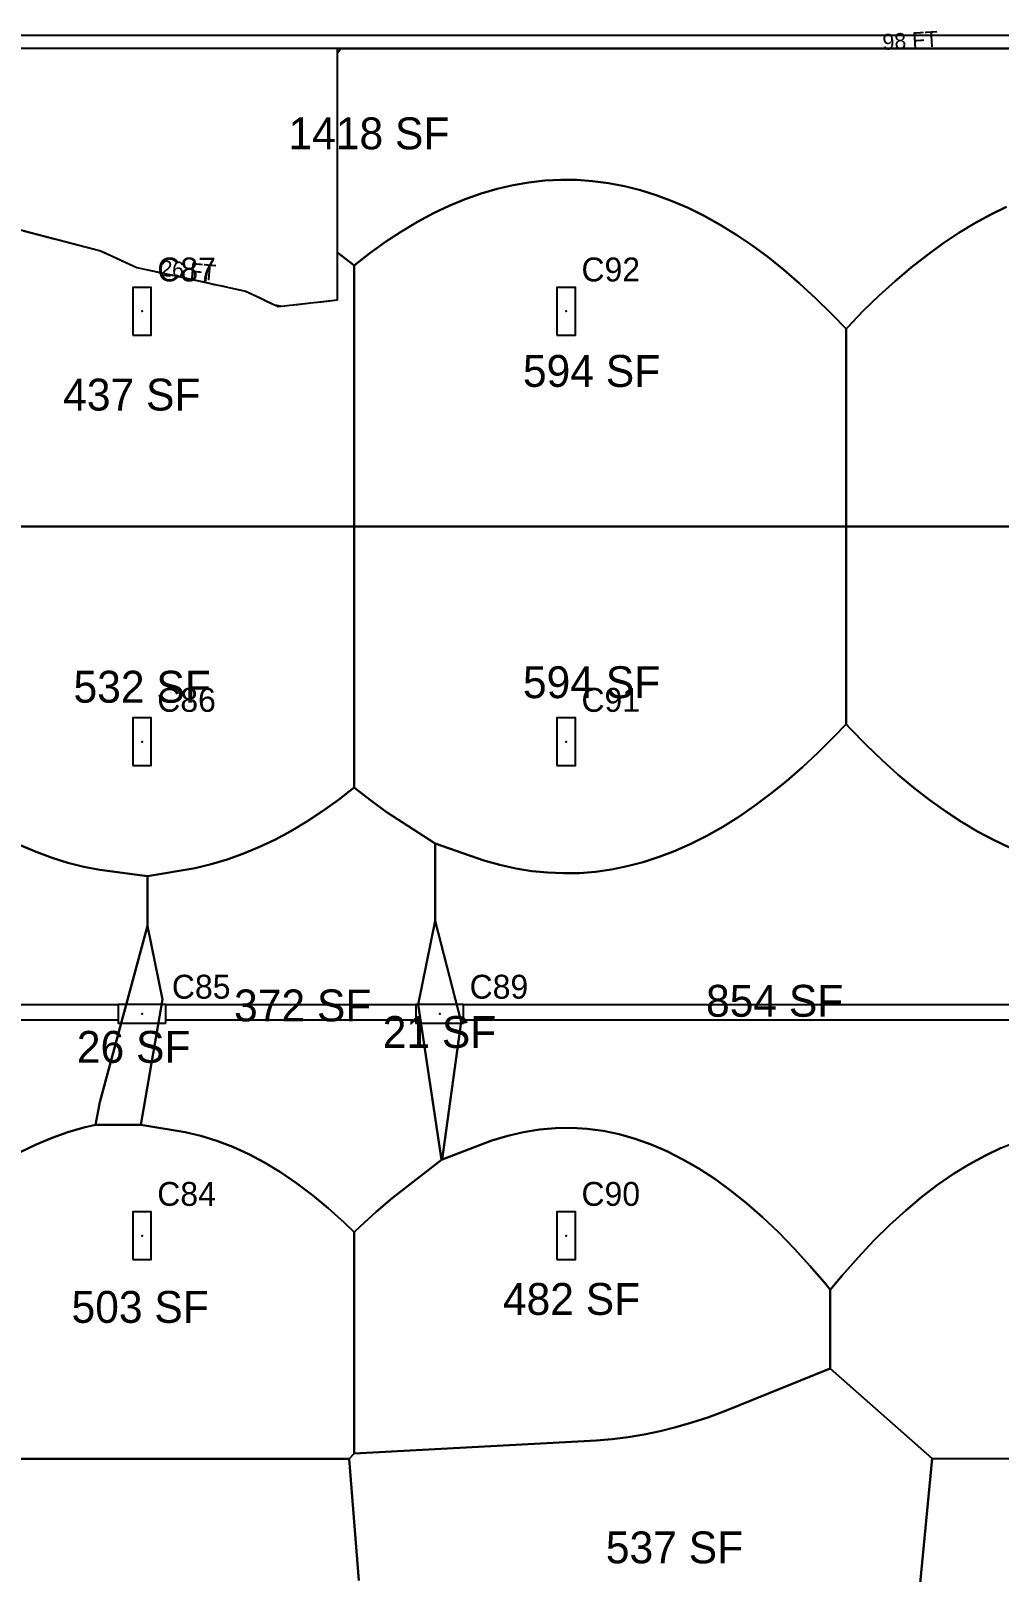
# Model space of a CAD drawing. Header units: metres. Extents: x 3272 to 9634, y 5311 to 56288.
# Drawn here: x 8162 to 8892, y 38758 to 39918 of the extents above; entities that cross this region are included whole.
import ezdxf
from ezdxf.enums import TextEntityAlignment as Align

# ---------------------------------------------------------------- set-up
doc = ezdxf.new("R2010")
doc.units = ezdxf.units.M
for name, color, linetype in [('BOUNDARY', 5, 'Continuous'), ('COL-LABEL', 2, 'Continuous'), ('COLS', 2, 'Continuous'), ('FLOOR_4_AREA_LABELS', 3, 'Continuous'), ('FLOOR_4_BOUNDARY', 5, 'Continuous'), ('FLOOR_4_COLUMNS', 7, 'Continuous'), ('FLOOR_4_FASCADE_COLUMNS', 30, 'Continuous'), ('FLOOR_4_FASCADE_WALLS', 4, 'Continuous'), ('FLOOR_4_LARGE_TRIBUTARY', 6, 'Continuous'), ('FLOOR_4_TRIBUTARY_COL_37', 2, 'Continuous'), ('FLOOR_4_TRIBUTARY_COL_39', 2, 'Continuous'), ('FLOOR_4_TRIBUTARY_COL_42', 2, 'Continuous'), ('FLOOR_4_TRIBUTARY_COL_43', 2, 'Continuous'), ('FLOOR_4_TRIBUTARY_COL_44', 2, 'Continuous'), ('FLOOR_4_TRIBUTARY_COL_46', 2, 'Continuous'), ('FLOOR_4_TRIBUTARY_COL_47', 2, 'Continuous'), ('FLOOR_4_TRIBUTARY_COL_48', 2, 'Continuous'), ('FLOOR_4_TRIBUTARY_COL_50', 2, 'Continuous'), ('FLOOR_4_TRIBUTARY_COL_51', 2, 'Continuous'), ('FLOOR_4_TRIBUTARY_COL_52', 2, 'Continuous'), ('FLOOR_4_TRIBUTARY_COL_96', 2, 'Continuous'), ('FLOOR_4_TRIBUTARY_COL_98', 2, 'Continuous'), ('FLOOR_4_WALL_TRIBUTARY_116', 1, 'Continuous'), ('FLOOR_4_WALL_TRIBUTARY_118', 1, 'Continuous'), ('FLOOR_4_WALL_TRIBUTARY_119', 1, 'Continuous'), ('FLOOR_4_WALL_TRIBUTARY_124', 1, 'Continuous'), ('FLOOR_4_WALL_TRIBUTARY_137', 1, 'Continuous'), ('WALL', 4, 'Continuous')]:
    doc.layers.add(name, color=color, linetype=linetype)

msp = doc.modelspace()

# ---------------------------------------------------------------- linework, layer by layer
at = {"layer": 'BOUNDARY'}
msp.add_lwpolyline([(8133.7, 39773.5), (8214.7, 39752.6), (8241.8, 39740), (8323.9, 39722.2), (8348.2, 39710.6), (8392.9, 39715.6), (8392.9, 39905), (9310.3, 39905)], dxfattribs=at)
at = {"layer": 'COLS'}
for points in [[(8238.7, 39689), (8252.7, 39689), (8252.7, 39725), (8238.7, 39725)], [(8558.4, 39689), (8572.4, 39689), (8572.4, 39725), (8558.4, 39725)], [(8238.7, 39364.9), (8252.7, 39364.9), (8252.7, 39400.9), (8238.7, 39400.9)], [(8558.4, 39364.9), (8572.4, 39364.9), (8572.4, 39400.9), (8558.4, 39400.9)], [(8263.7, 39170.9), (8263.7, 39184.9), (8227.7, 39184.9), (8227.7, 39170.9)], [(8488.1, 39170.9), (8488.1, 39184.9), (8452.1, 39184.9), (8452.1, 39170.9)], [(8238.7, 38992.9), (8252.7, 38992.9), (8252.7, 39028.9), (8238.7, 39028.9)], [(8558.4, 38992.9), (8572.4, 38992.9), (8572.4, 39028.9), (8558.4, 39028.9)]]:
    msp.add_lwpolyline(points, close=True, dxfattribs=at)
at = {"layer": 'FLOOR_4_BOUNDARY'}
msp.add_lwpolyline([(8133.7, 39773.5), (8214.7, 39752.6), (8241.8, 39740), (8323.9, 39722.2), (8348.2, 39710.6), (8392.9, 39715.6), (8392.9, 39905), (9310.3, 39905)], dxfattribs=at)
at = {"layer": 'FLOOR_4_COLUMNS'}
for p in [(8245.7, 39707), (8565.4, 39707), (8245.7, 39382.9), (8565.4, 39382.9), (8245.7, 39177.9), (8470.1, 39177.9), (8245.7, 39010.9), (8565.4, 39010.9)]:
    msp.add_point(p, dxfattribs=at)
at = {"layer": 'FLOOR_4_FASCADE_COLUMNS'}
msp.add_lwpolyline([(8156.4, 39767.6), (8162.2, 39766.1), (8168, 39764.6), (8173.8, 39763.1), (8179.6, 39761.6), (8185.4, 39760.1), (8191.3, 39758.6), (8197.1, 39757.1), (8202.9, 39755.6), (8208.7, 39754.1), (8214.5, 39752.6), (8220, 39750.1), (8225.4, 39747.6), (8230.8, 39745.1), (8236.3, 39742.6), (8241.7, 39740.1), (8247.6, 39738.8), (8253.5, 39737.5), (8259.3, 39736.2), (8265.2, 39735), (8271.1, 39733.7), (8276.9, 39732.4), (8282.8, 39731.1), (8288.6, 39729.9), (8294.5, 39728.6), (8300.4, 39727.3), (8306.2, 39726.1), (8312.1, 39724.8), (8318, 39723.5), (8323.8, 39722.2), (8329.2, 39719.7), (8334.7, 39717.1), (8340.1, 39714.5), (8345.5, 39711.9), (8351.2, 39710.9), (8357.1, 39711.6), (8363.1, 39712.2), (8369, 39712.9), (8375, 39713.6), (8381, 39714.2), (8386.9, 39714.9), (8392.9, 39715.6), (8392.9, 39721.6), (8392.9, 39727.6), (8392.9, 39733.6), (8392.9, 39739.6), (8392.9, 39745.6), (8392.9, 39751.6)], dxfattribs=at)
at = {"layer": 'FLOOR_4_FASCADE_WALLS'}
msp.add_lwpolyline([(8392.9, 39751.6), (8392.9, 39757.6), (8392.9, 39763.6), (8392.9, 39769.6), (8392.9, 39775.6), (8392.9, 39781.6), (8392.9, 39787.6), (8392.9, 39793.6), (8392.9, 39799.6), (8392.9, 39805.6), (8392.9, 39811.6), (8392.9, 39817.6), (8392.9, 39823.6), (8392.9, 39829.6), (8392.9, 39835.6), (8392.9, 39841.6), (8392.9, 39847.6), (8392.9, 39853.6), (8392.9, 39859.6), (8392.9, 39865.6), (8392.9, 39871.6), (8392.9, 39877.6), (8392.9, 39883.6), (8392.9, 39889.6), (8392.9, 39895.6), (8392.9, 39901.6), (8395.5, 39905), (8401.5, 39905), (8407.5, 39905), (8413.5, 39905), (8419.5, 39905), (8425.5, 39905), (8431.5, 39905), (8437.5, 39905), (8443.5, 39905), (8449.5, 39905), (8455.5, 39905), (8461.5, 39905), (8467.5, 39905), (8473.5, 39905), (8479.5, 39905), (8485.5, 39905), (8491.5, 39905), (8497.5, 39905), (8503.5, 39905), (8509.5, 39905), (8515.5, 39905), (8521.5, 39905), (8527.5, 39905), (8533.5, 39905), (8539.5, 39905), (8545.5, 39905), (8551.5, 39905), (8557.5, 39905), (8563.5, 39905), (8569.5, 39905), (8575.5, 39905), (8581.5, 39905), (8587.5, 39905), (8593.5, 39905), (8599.5, 39905), (8605.5, 39905), (8611.5, 39905), (8617.5, 39905), (8623.5, 39905), (8629.5, 39905), (8635.5, 39905), (8641.5, 39905), (8647.5, 39905), (8653.5, 39905), (8659.5, 39905), (8665.5, 39905), (8671.5, 39905), (8677.5, 39905), (8683.5, 39905), (8689.5, 39905), (8695.5, 39905), (8701.5, 39905), (8707.5, 39905), (8713.5, 39905), (8719.5, 39905), (8725.5, 39905), (8731.5, 39905), (8737.5, 39905), (8743.5, 39905), (8749.5, 39905), (8755.5, 39905), (8761.5, 39905), (8767.5, 39905), (8773.5, 39905), (8779.5, 39905), (8785.5, 39905), (8791.5, 39905), (8797.5, 39905), (8803.5, 39905), (8809.5, 39905), (8815.5, 39905), (8821.5, 39905), (8827.5, 39905), (8833.5, 39905), (8839.5, 39905), (8845.5, 39905), (8851.5, 39905), (8857.5, 39905), (8863.5, 39905), (8869.5, 39905), (8875.5, 39905), (8881.5, 39905), (8887.5, 39905), (8893.5, 39905)], dxfattribs=at)
at = {"layer": 'FLOOR_4_LARGE_TRIBUTARY'}
for points in [[(8897.3, 39785.7), (8885.3, 39779.9), (8873.3, 39773.4), (8861.3, 39766.1), (8849.3, 39758.1), (8837.3, 39749.4), (8825.3, 39740), (8813.3, 39729.8), (8801.3, 39718.9), (8789.3, 39707.3), (8777.3, 39694.9), (8776.3, 39693.8), (8765.3, 39705.2), (8753.3, 39717), (8741.3, 39728), (8729.3, 39738.3), (8717.3, 39747.9), (8705.3, 39756.7), (8693.3, 39764.8), (8681.3, 39772.2), (8669.3, 39778.9), (8657.3, 39784.8), (8645.3, 39790), (8633.3, 39794.5), (8621.3, 39798.2), (8609.3, 39801.2), (8597.3, 39803.5), (8585.3, 39805.1), (8573.3, 39805.9), (8561.3, 39806), (8549.3, 39805.4), (8537.3, 39804.1), (8525.3, 39802), (8513.3, 39799.2), (8501.3, 39795.7), (8489.3, 39791.4), (8477.3, 39786.5), (8465.3, 39780.8), (8453.3, 39774.3), (8441.3, 39767.2), (8429.3, 39759.3), (8417.3, 39750.7), (8405.6, 39741.6), (8405.3, 39741.8), (8393.3, 39751.1), (8392.9, 39751.4), (8392.9, 39905), (8392.9, 39905), (8393.3, 39905), (8405.3, 39905), (8417.3, 39905), (8429.3, 39905), (8441.3, 39905), (8453.3, 39905), (8465.3, 39905), (8477.3, 39905), (8489.3, 39905), (8501.3, 39905), (8513.3, 39905), (8525.3, 39905), (8537.3, 39905), (8549.3, 39905), (8561.3, 39905), (8573.3, 39905), (8585.3, 39905), (8597.3, 39905), (8609.3, 39905), (8621.3, 39905), (8633.3, 39905), (8645.3, 39905), (8657.3, 39905), (8669.3, 39905), (8681.3, 39905), (8693.3, 39905), (8705.3, 39905), (8717.3, 39905), (8729.3, 39905), (8741.3, 39905), (8753.3, 39905), (8765.3, 39905), (8777.3, 39905), (8789.3, 39905), (8801.3, 39905), (8813.3, 39905), (8825.3, 39905), (8837.3, 39905), (8849.3, 39905), (8861.3, 39905), (8873.3, 39905), (8885.3, 39905), (8897.3, 39905)], [(9147.6, 39544.9), (8776.3, 39544.9), (8776.3, 39544.9), (8776.3, 39693.8), (8776.3, 39693.8), (8777.3, 39694.9), (8789.3, 39707.3), (8801.3, 39718.9), (8813.3, 39729.8), (8825.3, 39740), (8837.3, 39749.4), (8849.3, 39758.1), (8861.3, 39766.1), (8873.3, 39773.4), (8885.3, 39779.9), (8897.3, 39785.7)], [(8086.1, 39544.9), (8405.6, 39544.9), (8405.6, 39544.9), (8405.6, 39348.3), (8393.8, 39339.2), (8381.8, 39330.5), (8369.8, 39322.7), (8357.8, 39315.5), (8345.8, 39309.1), (8333.8, 39303.4), (8321.8, 39298.4), (8309.8, 39294.2), (8297.8, 39290.6), (8285.8, 39287.8), (8249.8, 39281.7), (8213.9, 39286.4), (8201.9, 39288.7), (8189.9, 39291.7), (8177.9, 39295.4), (8165.9, 39299.9), (8153.9, 39305.1)], [(8893.3, 39077.1), (8881.3, 39071.4), (8869.3, 39064.9), (8857.3, 39057.5), (8845.3, 39049.2), (8833.3, 39040.1), (8821.3, 39030), (8809.3, 39019.1), (8797.3, 39007.2), (8785.3, 38994.5), (8773.3, 38980.9), (8764.4, 38970.2), (8761.3, 38974.1), (8749.3, 38988.1), (8737.3, 39001.3), (8725.3, 39013.5), (8713.3, 39024.9), (8701.3, 39035.4), (8689.3, 39045), (8677.3, 39053.7), (8665.3, 39061.5), (8653.3, 39068.4), (8641.3, 39074.5), (8629.3, 39079.7), (8617.3, 39083.9), (8605.3, 39087.3), (8593.3, 39089.8), (8581.3, 39091.4), (8569.3, 39092.2), (8557.3, 39092), (8545.3, 39091), (8533.3, 39089), (8521.3, 39086.2), (8509.3, 39082.5), (8471.9, 39068.2), (8486.2, 39171.9), (8466.6, 39248.1), (8466.6, 39306.2), (8503.4, 39293.5), (8515.4, 39290.1), (8527.4, 39287.5), (8539.4, 39285.5), (8551.4, 39284.3), (8563.4, 39283.8), (8563.4, 39283.8), (8575.4, 39284), (8587.4, 39285), (8599.4, 39286.7), (8611.4, 39289.1), (8623.4, 39292.3), (8635.4, 39296.1), (8647.4, 39300.7), (8659.4, 39306.1), (8671.4, 39312.1), (8683.4, 39318.9), (8695.4, 39326.4), (8707.4, 39334.7), (8719.4, 39343.6), (8731.4, 39353.3), (8743.4, 39363.7), (8755.4, 39374.9), (8767.4, 39386.8), (8776.3, 39396.1), (8779.4, 39392.8), (8791.4, 39380.5), (8803.4, 39369), (8815.4, 39358.3), (8827.4, 39348.2), (8839.4, 39338.9), (8851.4, 39330.3), (8863.4, 39322.5), (8875.4, 39315.3), (8887.4, 39308.9), (8899.4, 39303.2)], [(8153.9, 39305.1), (8165.9, 39299.9), (8177.9, 39295.4), (8189.9, 39291.7), (8201.9, 39288.7), (8213.9, 39286.4), (8249.8, 39281.7), (8249.8, 39244.3), (8213.9, 39111.4), (8210.7, 39094.4), (8201.9, 39092.5), (8189.9, 39089), (8177.9, 39084.7), (8165.9, 39079.7), (8153.9, 39073.7)], [(8153.9, 39073.7), (8165.9, 39079.7), (8177.9, 39084.7), (8189.9, 39089), (8201.9, 39092.5), (8210.7, 39094.4), (8244.8, 39094.4), (8278.1, 39089), (8290.1, 39086.2), (8302.1, 39082.4), (8314.1, 39077.8), (8326.1, 39072.3), (8338.1, 39066), (8350.1, 39058.7), (8362.1, 39050.5), (8374.1, 39041.5), (8386.1, 39031.6), (8398.1, 39020.8), (8405.6, 39013.5), (8405.6, 38846.8), (8401.9, 38842.8), (8086.1, 38842.8)], [(8409, 38751.3), (8401.9, 38842.8), (8405.6, 38846.8), (8588.1, 38856.6), (8600.1, 38857.7), (8612.1, 38859.3), (8624.1, 38861.3), (8636.1, 38863.8), (8648.1, 38866.8), (8660.1, 38870.2), (8672.1, 38874.1), (8684.1, 38878.5), (8764.4, 38910.8), (8841.2, 38843.1), (8829.2, 38717.9)], [(8086.1, 38842.8), (8401.9, 38842.8), (8409, 38751.3)], [(8829.2, 38717.9), (8841.2, 38843.1), (9071.6, 38842.6), (9071.6, 38605.8)]]:
    msp.add_lwpolyline(points, dxfattribs=at)
for points in [[(8453.3, 39774.3), (8465.3, 39780.8), (8477.3, 39786.5), (8489.3, 39791.4), (8501.3, 39795.7), (8513.3, 39799.2), (8525.3, 39802), (8537.3, 39804.1), (8549.3, 39805.4), (8561.3, 39806), (8573.3, 39805.9), (8585.3, 39805.1), (8597.3, 39803.5), (8609.3, 39801.2), (8621.3, 39798.2), (8633.3, 39794.5), (8645.3, 39790), (8657.3, 39784.8), (8669.3, 39778.9), (8681.3, 39772.2), (8693.3, 39764.8), (8705.3, 39756.7), (8717.3, 39747.9), (8729.3, 39738.3), (8741.3, 39728), (8753.3, 39717), (8765.3, 39705.2), (8776.3, 39693.8), (8776.3, 39544.9), (8405.6, 39544.9), (8405.6, 39544.9), (8405.6, 39741.6), (8417.3, 39750.7), (8429.3, 39759.3), (8441.3, 39767.2), (8453.3, 39774.3)], [(8393.3, 39751.1), (8405.3, 39741.8), (8405.6, 39741.6), (8405.6, 39544.9), (8086.1, 39544.9), (8086.1, 39544.9), (8086.1, 39741.6), (8093.3, 39747.4), (8105.3, 39756.3), (8117.3, 39764.4), (8129.3, 39771.8), (8133.7, 39774.3), (8133.7, 39773.5), (8214.7, 39752.6), (8241.8, 39740), (8323.9, 39722.2), (8348.2, 39710.6), (8392.9, 39715.6), (8392.9, 39751.4), (8393.3, 39751.1)], [(8405.6, 39348.3), (8405.6, 39544.9), (8776.3, 39544.9), (8776.3, 39544.9), (8776.3, 39396.1), (8767.4, 39386.8), (8755.4, 39374.9), (8743.4, 39363.7), (8731.4, 39353.3), (8719.4, 39343.6), (8707.4, 39334.7), (8695.4, 39326.4), (8683.4, 39318.9), (8671.4, 39312.1), (8659.4, 39306.1), (8647.4, 39300.7), (8635.4, 39296.1), (8623.4, 39292.3), (8611.4, 39289.1), (8599.4, 39286.7), (8587.4, 39285), (8575.4, 39284), (8563.4, 39283.8), (8551.4, 39284.3), (8539.4, 39285.5), (8527.4, 39287.5), (8515.4, 39290.1), (8503.4, 39293.5), (8466.6, 39306.2), (8429.8, 39330.2), (8417.8, 39338.8), (8405.8, 39348.1), (8405.6, 39348.3)], [(8776.3, 39396.1), (8776.3, 39544.9), (9147.6, 39544.9), (9165.1, 39527.7), (9195.6, 39373.9), (9147, 39262.1), (8951.4, 39283), (8908.3, 39299.5), (8899.4, 39303.2), (8887.4, 39308.9), (8875.4, 39315.3), (8863.4, 39322.5), (8851.4, 39330.3), (8839.4, 39338.9), (8827.4, 39348.2), (8815.4, 39358.3), (8803.4, 39369), (8791.4, 39380.5), (8779.4, 39392.8), (8776.3, 39396.1)], [(8350.1, 39058.7), (8338.1, 39066), (8326.1, 39072.3), (8314.1, 39077.8), (8302.1, 39082.4), (8290.1, 39086.2), (8278.1, 39089), (8244.8, 39094.4), (8261.2, 39188.9), (8249.8, 39244.3), (8249.8, 39281.7), (8285.8, 39287.8), (8297.8, 39290.6), (8309.8, 39294.2), (8321.8, 39298.4), (8333.8, 39303.4), (8345.8, 39309.1), (8357.8, 39315.5), (8369.8, 39322.7), (8381.8, 39330.5), (8393.8, 39339.2), (8405.6, 39348.3), (8405.8, 39348.1), (8417.8, 39338.8), (8429.8, 39330.2), (8466.6, 39306.2), (8466.6, 39248.1), (8453.7, 39184.9), (8471.5, 39068), (8434.1, 39039.1), (8422.1, 39029), (8410.1, 39017.9), (8405.6, 39013.5), (8398.1, 39020.8), (8386.1, 39031.6), (8374.1, 39041.5), (8362.1, 39050.5), (8350.1, 39058.7)], [(8410.1, 39017.9), (8422.1, 39029), (8434.1, 39039.1), (8471.5, 39068), (8471.9, 39068.2), (8509.3, 39082.5), (8521.3, 39086.2), (8533.3, 39089), (8545.3, 39091), (8557.3, 39092), (8569.3, 39092.2), (8581.3, 39091.4), (8593.3, 39089.8), (8605.3, 39087.3), (8617.3, 39083.9), (8629.3, 39079.7), (8641.3, 39074.5), (8653.3, 39068.4), (8665.3, 39061.5), (8677.3, 39053.7), (8689.3, 39045), (8701.3, 39035.4), (8713.3, 39024.9), (8725.3, 39013.5), (8737.3, 39001.3), (8749.3, 38988.1), (8761.3, 38974.1), (8764.4, 38970.2), (8764.4, 38910.8), (8684.1, 38878.5), (8672.1, 38874.1), (8660.1, 38870.2), (8648.1, 38866.8), (8636.1, 38863.8), (8624.1, 38861.3), (8612.1, 38859.3), (8600.1, 38857.7), (8588.1, 38856.6), (8405.6, 38846.8), (8405.6, 39013.5), (8410.1, 39017.9)], [(8773.3, 38980.9), (8785.3, 38994.5), (8797.3, 39007.2), (8809.3, 39019.1), (8821.3, 39030), (8833.3, 39040.1), (8845.3, 39049.2), (8857.3, 39057.5), (8869.3, 39064.9), (8881.3, 39071.4), (8893.3, 39077.1), (8905.3, 39081.8), (8945.1, 39094.6), (9149.4, 39092.4), (9071.7, 38842.6), (9071.6, 38842.6), (8841.2, 38843.1), (8764.4, 38910.8), (8764.4, 38970.2), (8773.3, 38980.9)]]:
    msp.add_lwpolyline(points, close=True, dxfattribs=at)
at = {"layer": 'FLOOR_4_TRIBUTARY_COL_37'}
msp.add_lwpolyline([(8829.2, 38717.9), (8841.2, 38843.1), (9071.6, 38842.6), (9071.6, 38605.8)], dxfattribs=at)
at = {"layer": 'FLOOR_4_TRIBUTARY_COL_39'}
msp.add_lwpolyline([(8086.1, 38842.8), (8401.9, 38842.8), (8409, 38751.3)], dxfattribs=at)
at = {"layer": 'FLOOR_4_TRIBUTARY_COL_42'}
msp.add_lwpolyline([(8153.9, 39073.7), (8165.9, 39079.7), (8177.9, 39084.7), (8189.9, 39089), (8201.9, 39092.5), (8210.7, 39094.4), (8244.8, 39094.4), (8278.1, 39089), (8290.1, 39086.2), (8302.1, 39082.4), (8314.1, 39077.8), (8326.1, 39072.3), (8338.1, 39066), (8350.1, 39058.7), (8362.1, 39050.5), (8374.1, 39041.5), (8386.1, 39031.6), (8398.1, 39020.8), (8405.6, 39013.5), (8405.6, 38846.8), (8401.9, 38842.8), (8086.1, 38842.8)], dxfattribs=at)
at = {"layer": 'FLOOR_4_TRIBUTARY_COL_43'}
msp.add_lwpolyline([(8410.1, 39017.9), (8422.1, 39029), (8434.1, 39039.1), (8471.5, 39068), (8471.9, 39068.2), (8509.3, 39082.5), (8521.3, 39086.2), (8533.3, 39089), (8545.3, 39091), (8557.3, 39092), (8569.3, 39092.2), (8581.3, 39091.4), (8593.3, 39089.8), (8605.3, 39087.3), (8617.3, 39083.9), (8629.3, 39079.7), (8641.3, 39074.5), (8653.3, 39068.4), (8665.3, 39061.5), (8677.3, 39053.7), (8689.3, 39045), (8701.3, 39035.4), (8713.3, 39024.9), (8725.3, 39013.5), (8737.3, 39001.3), (8749.3, 38988.1), (8761.3, 38974.1), (8764.4, 38970.2), (8764.4, 38910.8), (8684.1, 38878.5), (8672.1, 38874.1), (8660.1, 38870.2), (8648.1, 38866.8), (8636.1, 38863.8), (8624.1, 38861.3), (8612.1, 38859.3), (8600.1, 38857.7), (8588.1, 38856.6), (8405.6, 38846.8), (8405.6, 39013.5), (8410.1, 39017.9)], close=True, dxfattribs=at)
at = {"layer": 'FLOOR_4_TRIBUTARY_COL_44'}
msp.add_lwpolyline([(8773.3, 38980.9), (8785.3, 38994.5), (8797.3, 39007.2), (8809.3, 39019.1), (8821.3, 39030), (8833.3, 39040.1), (8845.3, 39049.2), (8857.3, 39057.5), (8869.3, 39064.9), (8881.3, 39071.4), (8893.3, 39077.1), (8905.3, 39081.8), (8945.1, 39094.6), (9149.4, 39092.4), (9071.7, 38842.6), (9071.6, 38842.6), (8841.2, 38843.1), (8764.4, 38910.8), (8764.4, 38970.2), (8773.3, 38980.9)], close=True, dxfattribs=at)
at = {"layer": 'FLOOR_4_TRIBUTARY_COL_46'}
msp.add_lwpolyline([(8086.1, 39544.9), (8405.6, 39544.9), (8405.6, 39544.9), (8405.6, 39348.3), (8393.8, 39339.2), (8381.8, 39330.5), (8369.8, 39322.7), (8357.8, 39315.5), (8345.8, 39309.1), (8333.8, 39303.4), (8321.8, 39298.4), (8309.8, 39294.2), (8297.8, 39290.6), (8285.8, 39287.8), (8249.8, 39281.7), (8213.9, 39286.4), (8201.9, 39288.7), (8189.9, 39291.7), (8177.9, 39295.4), (8165.9, 39299.9), (8153.9, 39305.1)], dxfattribs=at)
at = {"layer": 'FLOOR_4_TRIBUTARY_COL_47'}
msp.add_lwpolyline([(8405.6, 39348.3), (8405.6, 39544.9), (8776.3, 39544.9), (8776.3, 39544.9), (8776.3, 39396.1), (8767.4, 39386.8), (8755.4, 39374.9), (8743.4, 39363.7), (8731.4, 39353.3), (8719.4, 39343.6), (8707.4, 39334.7), (8695.4, 39326.4), (8683.4, 39318.9), (8671.4, 39312.1), (8659.4, 39306.1), (8647.4, 39300.7), (8635.4, 39296.1), (8623.4, 39292.3), (8611.4, 39289.1), (8599.4, 39286.7), (8587.4, 39285), (8575.4, 39284), (8563.4, 39283.8), (8551.4, 39284.3), (8539.4, 39285.5), (8527.4, 39287.5), (8515.4, 39290.1), (8503.4, 39293.5), (8466.6, 39306.2), (8429.8, 39330.2), (8417.8, 39338.8), (8405.8, 39348.1), (8405.6, 39348.3)], close=True, dxfattribs=at)
at = {"layer": 'FLOOR_4_TRIBUTARY_COL_48'}
msp.add_lwpolyline([(8776.3, 39396.1), (8776.3, 39544.9), (9147.6, 39544.9), (9165.1, 39527.7), (9195.6, 39373.9), (9147, 39262.1), (8951.4, 39283), (8908.3, 39299.5), (8899.4, 39303.2), (8887.4, 39308.9), (8875.4, 39315.3), (8863.4, 39322.5), (8851.4, 39330.3), (8839.4, 39338.9), (8827.4, 39348.2), (8815.4, 39358.3), (8803.4, 39369), (8791.4, 39380.5), (8779.4, 39392.8), (8776.3, 39396.1)], close=True, dxfattribs=at)
at = {"layer": 'FLOOR_4_TRIBUTARY_COL_50'}
msp.add_lwpolyline([(8393.3, 39751.1), (8405.3, 39741.8), (8405.6, 39741.6), (8405.6, 39544.9), (8086.1, 39544.9), (8086.1, 39544.9), (8086.1, 39741.6), (8093.3, 39747.4), (8105.3, 39756.3), (8117.3, 39764.4), (8129.3, 39771.8), (8133.7, 39774.3), (8133.7, 39773.5), (8214.7, 39752.6), (8241.8, 39740), (8323.9, 39722.2), (8348.2, 39710.6), (8392.9, 39715.6), (8392.9, 39751.4), (8393.3, 39751.1)], close=True, dxfattribs=at)
at = {"layer": 'FLOOR_4_TRIBUTARY_COL_51'}
msp.add_lwpolyline([(8453.3, 39774.3), (8465.3, 39780.8), (8477.3, 39786.5), (8489.3, 39791.4), (8501.3, 39795.7), (8513.3, 39799.2), (8525.3, 39802), (8537.3, 39804.1), (8549.3, 39805.4), (8561.3, 39806), (8573.3, 39805.9), (8585.3, 39805.1), (8597.3, 39803.5), (8609.3, 39801.2), (8621.3, 39798.2), (8633.3, 39794.5), (8645.3, 39790), (8657.3, 39784.8), (8669.3, 39778.9), (8681.3, 39772.2), (8693.3, 39764.8), (8705.3, 39756.7), (8717.3, 39747.9), (8729.3, 39738.3), (8741.3, 39728), (8753.3, 39717), (8765.3, 39705.2), (8776.3, 39693.8), (8776.3, 39544.9), (8405.6, 39544.9), (8405.6, 39544.9), (8405.6, 39741.6), (8417.3, 39750.7), (8429.3, 39759.3), (8441.3, 39767.2), (8453.3, 39774.3)], close=True, dxfattribs=at)
at = {"layer": 'FLOOR_4_TRIBUTARY_COL_52'}
msp.add_lwpolyline([(9147.6, 39544.9), (8776.3, 39544.9), (8776.3, 39544.9), (8776.3, 39693.8), (8776.3, 39693.8), (8777.3, 39694.9), (8789.3, 39707.3), (8801.3, 39718.9), (8813.3, 39729.8), (8825.3, 39740), (8837.3, 39749.4), (8849.3, 39758.1), (8861.3, 39766.1), (8873.3, 39773.4), (8885.3, 39779.9), (8897.3, 39785.7)], dxfattribs=at)
at = {"layer": 'FLOOR_4_TRIBUTARY_COL_96'}
msp.add_lwpolyline([(8213.9, 39111.4), (8249.8, 39244.3), (8261.2, 39188.9), (8244.8, 39094.4), (8210.7, 39094.4), (8213.9, 39111.4)], close=True, dxfattribs=at)
at = {"layer": 'FLOOR_4_TRIBUTARY_COL_98'}
msp.add_lwpolyline([(8471.5, 39068), (8453.7, 39184.9), (8466.6, 39248.1), (8486.2, 39171.9), (8471.9, 39068.2), (8471.5, 39068)], close=True, dxfattribs=at)
at = {"layer": 'FLOOR_4_WALL_TRIBUTARY_116'}
msp.add_lwpolyline([(8893.3, 39077.1), (8881.3, 39071.4), (8869.3, 39064.9), (8857.3, 39057.5), (8845.3, 39049.2), (8833.3, 39040.1), (8821.3, 39030), (8809.3, 39019.1), (8797.3, 39007.2), (8785.3, 38994.5), (8773.3, 38980.9), (8764.4, 38970.2), (8761.3, 38974.1), (8749.3, 38988.1), (8737.3, 39001.3), (8725.3, 39013.5), (8713.3, 39024.9), (8701.3, 39035.4), (8689.3, 39045), (8677.3, 39053.7), (8665.3, 39061.5), (8653.3, 39068.4), (8641.3, 39074.5), (8629.3, 39079.7), (8617.3, 39083.9), (8605.3, 39087.3), (8593.3, 39089.8), (8581.3, 39091.4), (8569.3, 39092.2), (8557.3, 39092), (8545.3, 39091), (8533.3, 39089), (8521.3, 39086.2), (8509.3, 39082.5), (8471.9, 39068.2), (8486.2, 39171.9), (8466.6, 39248.1), (8466.6, 39306.2), (8503.4, 39293.5), (8515.4, 39290.1), (8527.4, 39287.5), (8539.4, 39285.5), (8551.4, 39284.3), (8563.4, 39283.8), (8563.4, 39283.8), (8575.4, 39284), (8587.4, 39285), (8599.4, 39286.7), (8611.4, 39289.1), (8623.4, 39292.3), (8635.4, 39296.1), (8647.4, 39300.7), (8659.4, 39306.1), (8671.4, 39312.1), (8683.4, 39318.9), (8695.4, 39326.4), (8707.4, 39334.7), (8719.4, 39343.6), (8731.4, 39353.3), (8743.4, 39363.7), (8755.4, 39374.9), (8767.4, 39386.8), (8776.3, 39396.1), (8779.4, 39392.8), (8791.4, 39380.5), (8803.4, 39369), (8815.4, 39358.3), (8827.4, 39348.2), (8839.4, 39338.9), (8851.4, 39330.3), (8863.4, 39322.5), (8875.4, 39315.3), (8887.4, 39308.9), (8899.4, 39303.2)], dxfattribs=at)
at = {"layer": 'FLOOR_4_WALL_TRIBUTARY_118'}
msp.add_lwpolyline([(8153.9, 39305.1), (8165.9, 39299.9), (8177.9, 39295.4), (8189.9, 39291.7), (8201.9, 39288.7), (8213.9, 39286.4), (8249.8, 39281.7), (8249.8, 39244.3), (8213.9, 39111.4), (8210.7, 39094.4), (8201.9, 39092.5), (8189.9, 39089), (8177.9, 39084.7), (8165.9, 39079.7), (8153.9, 39073.7)], dxfattribs=at)
at = {"layer": 'FLOOR_4_WALL_TRIBUTARY_119'}
msp.add_lwpolyline([(8350.1, 39058.7), (8338.1, 39066), (8326.1, 39072.3), (8314.1, 39077.8), (8302.1, 39082.4), (8290.1, 39086.2), (8278.1, 39089), (8244.8, 39094.4), (8261.2, 39188.9), (8249.8, 39244.3), (8249.8, 39281.7), (8285.8, 39287.8), (8297.8, 39290.6), (8309.8, 39294.2), (8321.8, 39298.4), (8333.8, 39303.4), (8345.8, 39309.1), (8357.8, 39315.5), (8369.8, 39322.7), (8381.8, 39330.5), (8393.8, 39339.2), (8405.6, 39348.3), (8405.8, 39348.1), (8417.8, 39338.8), (8429.8, 39330.2), (8466.6, 39306.2), (8466.6, 39248.1), (8453.7, 39184.9), (8471.5, 39068), (8434.1, 39039.1), (8422.1, 39029), (8410.1, 39017.9), (8405.6, 39013.5), (8398.1, 39020.8), (8386.1, 39031.6), (8374.1, 39041.5), (8362.1, 39050.5), (8350.1, 39058.7)], close=True, dxfattribs=at)
at = {"layer": 'FLOOR_4_WALL_TRIBUTARY_124'}
msp.add_lwpolyline([(8409, 38751.3), (8401.9, 38842.8), (8405.6, 38846.8), (8588.1, 38856.6), (8600.1, 38857.7), (8612.1, 38859.3), (8624.1, 38861.3), (8636.1, 38863.8), (8648.1, 38866.8), (8660.1, 38870.2), (8672.1, 38874.1), (8684.1, 38878.5), (8764.4, 38910.8), (8841.2, 38843.1), (8829.2, 38717.9)], dxfattribs=at)
at = {"layer": 'FLOOR_4_WALL_TRIBUTARY_137'}
msp.add_lwpolyline([(8897.3, 39785.7), (8885.3, 39779.9), (8873.3, 39773.4), (8861.3, 39766.1), (8849.3, 39758.1), (8837.3, 39749.4), (8825.3, 39740), (8813.3, 39729.8), (8801.3, 39718.9), (8789.3, 39707.3), (8777.3, 39694.9), (8776.3, 39693.8), (8765.3, 39705.2), (8753.3, 39717), (8741.3, 39728), (8729.3, 39738.3), (8717.3, 39747.9), (8705.3, 39756.7), (8693.3, 39764.8), (8681.3, 39772.2), (8669.3, 39778.9), (8657.3, 39784.8), (8645.3, 39790), (8633.3, 39794.5), (8621.3, 39798.2), (8609.3, 39801.2), (8597.3, 39803.5), (8585.3, 39805.1), (8573.3, 39805.9), (8561.3, 39806), (8549.3, 39805.4), (8537.3, 39804.1), (8525.3, 39802), (8513.3, 39799.2), (8501.3, 39795.7), (8489.3, 39791.4), (8477.3, 39786.5), (8465.3, 39780.8), (8453.3, 39774.3), (8441.3, 39767.2), (8429.3, 39759.3), (8417.3, 39750.7), (8405.6, 39741.6), (8405.3, 39741.8), (8393.3, 39751.1), (8392.9, 39751.4), (8392.9, 39905), (8392.9, 39905), (8393.3, 39905), (8405.3, 39905), (8417.3, 39905), (8429.3, 39905), (8441.3, 39905), (8453.3, 39905), (8465.3, 39905), (8477.3, 39905), (8489.3, 39905), (8501.3, 39905), (8513.3, 39905), (8525.3, 39905), (8537.3, 39905), (8549.3, 39905), (8561.3, 39905), (8573.3, 39905), (8585.3, 39905), (8597.3, 39905), (8609.3, 39905), (8621.3, 39905), (8633.3, 39905), (8645.3, 39905), (8657.3, 39905), (8669.3, 39905), (8681.3, 39905), (8693.3, 39905), (8705.3, 39905), (8717.3, 39905), (8729.3, 39905), (8741.3, 39905), (8753.3, 39905), (8765.3, 39905), (8777.3, 39905), (8789.3, 39905), (8801.3, 39905), (8813.3, 39905), (8825.3, 39905), (8837.3, 39905), (8849.3, 39905), (8861.3, 39905), (8873.3, 39905), (8885.3, 39905), (8897.3, 39905)], dxfattribs=at)
at = {"layer": 'WALL'}
for points in [[(9443.3, 39905), (9335.4, 39905), (7378.1, 39905), (7379.4, 39915), (9606.8, 39915), (9606.8, 39905)], [(7955.5, 39173.3), (7955.5, 39184.9), (8227.7, 39184.9), (8227.7, 39173.3)], [(8452.1, 39173.3), (8445.8, 39173.3), (8263.7, 39173.3), (8263.7, 39184.9), (8452.1, 39184.9)], [(8911.3, 39173.3), (8904.1, 39173.3), (8488.1, 39173.3), (8488.1, 39184.9), (8911.3, 39184.9)]]:
    msp.add_lwpolyline(points, close=True, dxfattribs=at)

# ---------------------------------------------------------------- texts
at = {"layer": 'COL-LABEL'}
for s, p in [('C87', (8257.2, 39729.5)), ('C92', (8576.9, 39729.5)), ('C86', (8257.2, 39405.4)), ('C91', (8576.9, 39405.4)), ('C85', (8268.2, 39189.4)), ('C89', (8492.6, 39189.4)), ('C84', (8257.2, 39033.4)), ('C90', (8576.9, 39033.4))]:
    msp.add_text(s, height=18, dxfattribs=at).set_placement(p)
at = {"layer": 'FLOOR_4_AREA_LABELS'}
for s, p in [('1418 SF', (8416.7, 39841)), ('594 SF', (8584.5, 39662.1)), ('437 SF', (8238, 39644.3)), ('594 SF', (8584.5, 39427.7)), ('532 SF', (8245.8, 39424.3)), ('372 SF', (8366.8, 39184.3)), ('854 SF', (8722.5, 39187.8)), ('21 SF', (8469.9, 39164.3)), ('26 SF', (8239.4, 39153.1)), ('482 SF', (8569.4, 38963.3)), ('503 SF', (8244.3, 38957.3)), ('537 SF', (8647, 38776.2))]:
    msp.add_text(s, height=24, dxfattribs=at).set_placement(p, align=Align.MIDDLE_CENTER)
at = {"layer": 'FLOOR_4_FASCADE_COLUMNS'}
msp.add_text('26 FT', height=12, rotation=-4.9471, dxfattribs=at).set_placement((8280.4, 39737.8), align=Align.MIDDLE_CENTER)
at = {"layer": 'FLOOR_4_FASCADE_WALLS'}
msp.add_text('98 FT', height=12, rotation=3.4261, dxfattribs=at).set_placement((8824.7, 39911), align=Align.MIDDLE_CENTER)

doc.saveas('drawing.dxf')
